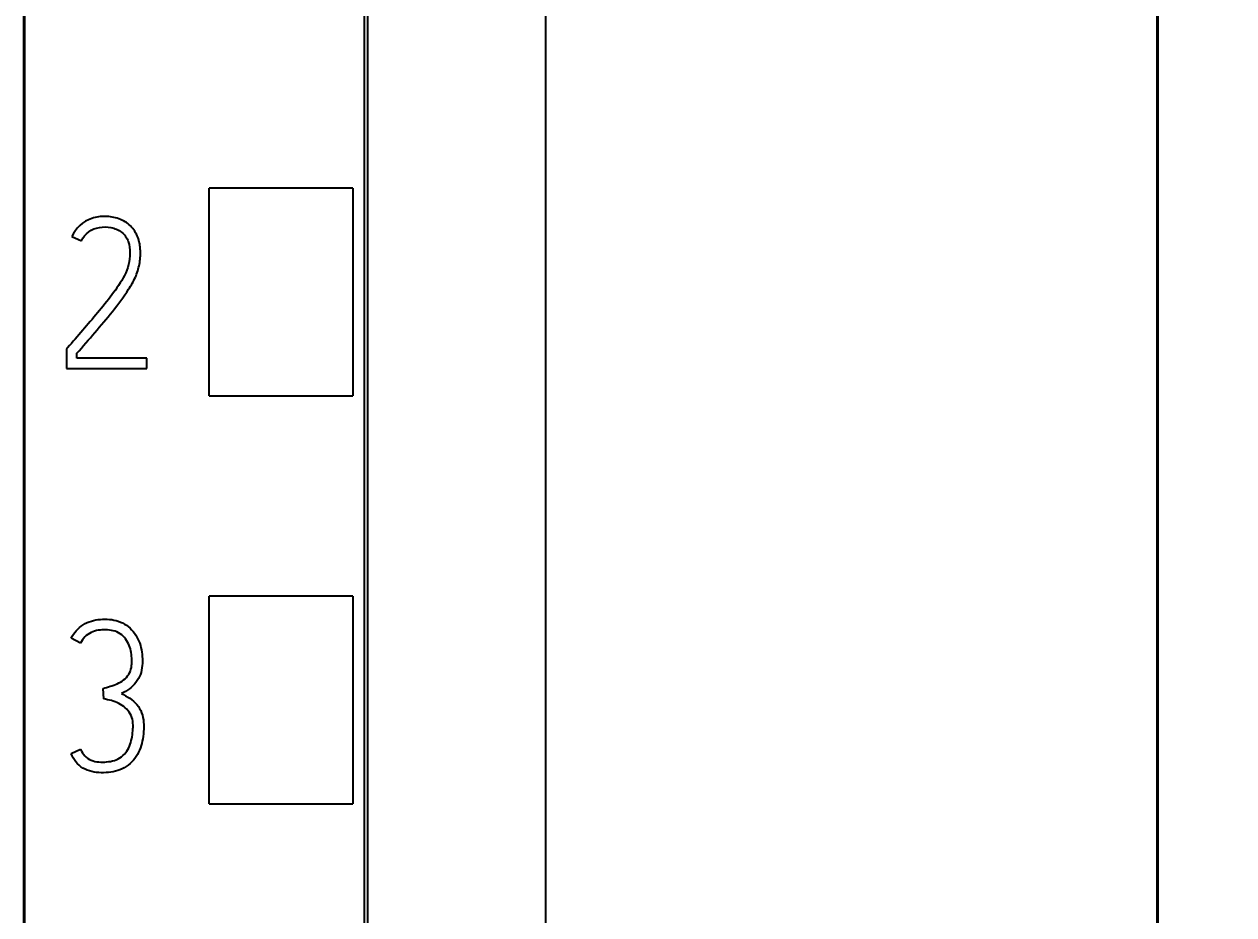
# Model space of a CAD drawing. Header units: millimetres. Extents: x 6750 to 121550, y -28210 to 66060.
# Drawn here: x 34314.5 to 34458.3, y 57859.1 to 57964.9 of the extents above; entities that cross this region are included whole.
import ezdxf

# ---------------------------------------------------------------- set-up
doc = ezdxf.new("R2010")
doc.units = ezdxf.units.MM
doc.linetypes.add('SLD-Solid', pattern=[0])
doc.layers.add('10000_FRONT', color=7, linetype='Continuous')
doc.layers.add('DN.1. NET LIEN MANH', color=7, linetype='Continuous', lineweight=40)
doc.styles.add('style1', font='times.ttf', dxfattribs={"height": 50})
doc.dimstyles.new('Dim-1', dxfattribs={"dimtxt": 50, "dimasz": 1, "dimexe": 0.2, "dimexo": 0.625, "dimtad": 1, "dimdec": 0, "dimtxsty": 'style1', "dimcen": 2.5, "dimclrd": 256, "dimazin": 3, "dimtfac": 1, "dimtdec": 0, "dimtix": 1, "dimtmove": 2, "dimatfit": 2, "dimarcsym": 0})

# ---------------------------------------------------------------- blocks, each defined once
blk = doc.blocks.new('A$C0C6D7916')
at = {"layer": '10000_FRONT', "linetype": 'Continuous'}
blk.add_line((0, 0), (0, 117.137), dxfattribs=at)
blk = doc.blocks.new('A$C039E768D')
at = {"color": 7, "linetype": 'SLD-Solid', "lineweight": 25}
for p, q in [((-10.65, 46.475), (-12.55, 46.475)), ((-14.369, 45.835), (-14.242, 45.777)), ((-14.425, 44.362), (-14.441, 44.342)), ((-14.441, 44.342), (-14.441, 44.087)), ((-14.303, 44.226), (-14.303, 44.289)), ((-13.376, 44.226), (-14.303, 44.226)), ((-13.376, 44.087), (-13.376, 44.226)), ((-14.441, 44.087), (-13.376, 44.087)), ((-12.55, 43.725), (-10.65, 43.725)), ((-10.65, 41.075), (-12.55, 41.075)), ((-14.253, 40.455), (-14.378, 40.518)), ((-13.948, 39.715), (-13.956, 39.853)), ((-14.38, 38.991), (-14.253, 39.049)), ((-12.55, 38.325), (-10.65, 38.325))]:
    blk.add_line(p, q, dxfattribs=at)
for points in [[(-15, 0), (-15, 20.382), (-15, 40.727), (-15, 60.997)], [(-10.456, 58.373), (-10.456, 44.18), (-10.456, 29.952), (-10.456, 15.7)], [(-12.55, 43.725), (-12.55, 44.642), (-12.55, 45.558), (-12.55, 46.475)], [(-10.65, 46.475), (-10.65, 45.558), (-10.65, 44.642), (-10.65, 43.725)], [(-12.55, 38.325), (-12.55, 39.242), (-12.55, 40.158), (-12.55, 41.075)], [(-10.65, 41.075), (-10.65, 40.158), (-10.65, 39.242), (-10.65, 38.325)]]:
    blk.add_open_spline(points, degree=3, dxfattribs=at)
for points, knots in [([(-10.5, 58.786), (-10.5, 55.742), (-10.5, 46.172), (-10.5, 32.002), (-10.5, 20.675), (-10.5, 15.891), (-10.5, 15.7)], [0.1020326, 0.1020326, 0.1020326, 0.1020326, 0.1666156, 0.3049644, 0.4020326, 0.4060597, 0.4060597, 0.4060597, 0.4060597]), ([(-8.1, 55.124), (-8.1, 53.3), (-8.1, 44.949), (-8.1, 32.002), (-8.1, 20.675), (-8.1, 15.891), (-8.1, 15.7)], [0.1279226, 0.1279226, 0.1279226, 0.1279226, 0.1666156, 0.3049644, 0.4020326, 0.4060597, 0.4060597, 0.4060597, 0.4060597]), ([(-14.242, 45.777), (-14.198, 45.871), (-14.107, 45.939), (-13.953, 45.963), (-13.902, 45.962), (-13.8, 45.943), (-13.75, 45.923), (-13.67, 45.859), (-13.64, 45.815), (-13.606, 45.717), (-13.601, 45.666), (-13.601, 45.511), (-13.626, 45.409), (-13.719, 45.229), (-13.778, 45.145), (-13.899, 44.982), (-13.963, 44.903), (-14.159, 44.669), (-14.292, 44.516), (-14.425, 44.362)], [0, 0, 0, 0, 0.125, 0.125, 0.1875, 0.1875, 0.25, 0.25, 0.3125, 0.3125, 0.375, 0.375, 0.5, 0.5, 0.625, 0.625, 0.75, 0.75, 1, 1, 1, 1]), ([(-14.303, 44.289), (-14.144, 44.473), (-13.984, 44.655), (-13.756, 44.938), (-13.684, 45.036), (-13.584, 45.187), (-13.553, 45.24), (-13.504, 45.35), (-13.487, 45.408), (-13.464, 45.526), (-13.459, 45.587), (-13.464, 45.706), (-13.474, 45.767), (-13.517, 45.88), (-13.55, 45.932), (-13.637, 46.017), (-13.69, 46.049), (-13.806, 46.09), (-13.866, 46.099), (-13.988, 46.101), (-14.048, 46.093), (-14.222, 46.035), (-14.317, 45.946), (-14.369, 45.835)], [0, 0, 0, 0, 0.25, 0.25, 0.375, 0.375, 0.4375, 0.4375, 0.5, 0.5, 0.5625, 0.5625, 0.625, 0.625, 0.6875, 0.6875, 0.75, 0.75, 0.8125, 0.8125, 0.875, 0.875, 1, 1, 1, 1]), ([(-14.378, 40.518), (-14.341, 40.59), (-14.288, 40.654), (-14.153, 40.739), (-14.072, 40.761), (-13.912, 40.774), (-13.83, 40.769), (-13.678, 40.718), (-13.609, 40.671), (-13.507, 40.547), (-13.472, 40.472), (-13.436, 40.317), (-13.432, 40.235), (-13.441, 40.116), (-13.448, 40.076), (-13.476, 40), (-13.496, 39.965), (-13.571, 39.869), (-13.638, 39.821), (-13.713, 39.787)], [0, 0, 0, 0, 0.125, 0.125, 0.25, 0.25, 0.375, 0.375, 0.5, 0.5, 0.625, 0.625, 0.75, 0.75, 0.8125, 0.8125, 0.875, 0.875, 1, 1, 1, 1]), ([(-13.956, 39.853), (-13.924, 39.862), (-13.893, 39.872), (-13.83, 39.892), (-13.798, 39.902), (-13.708, 39.943), (-13.653, 39.984), (-13.599, 40.067), (-13.587, 40.099), (-13.576, 40.164), (-13.575, 40.197), (-13.577, 40.296), (-13.585, 40.362), (-13.634, 40.485), (-13.674, 40.541), (-13.786, 40.615), (-13.854, 40.628), (-13.987, 40.632), (-14.055, 40.623), (-14.176, 40.566), (-14.223, 40.515), (-14.253, 40.455)], [0, 0, 0, 0, 0.0625, 0.0625, 0.125, 0.125, 0.25, 0.25, 0.3125, 0.3125, 0.375, 0.375, 0.5, 0.5, 0.625, 0.625, 0.75, 0.75, 0.875, 0.875, 1, 1, 1, 1]), ([(-13.713, 39.787), (-13.675, 39.767), (-13.639, 39.746), (-13.568, 39.7), (-13.535, 39.672), (-13.454, 39.576), (-13.425, 39.491), (-13.413, 39.325), (-13.42, 39.24), (-13.454, 39.076), (-13.485, 38.996), (-13.584, 38.861), (-13.654, 38.808), (-13.811, 38.747), (-13.896, 38.737), (-14.064, 38.74), (-14.15, 38.758), (-14.258, 38.822), (-14.291, 38.849), (-14.343, 38.915), (-14.363, 38.952), (-14.38, 38.991)], [0, 0, 0, 0, 0.0625, 0.0625, 0.125, 0.125, 0.25, 0.25, 0.375, 0.375, 0.5, 0.5, 0.625, 0.625, 0.75, 0.75, 0.875, 0.875, 0.9375, 0.9375, 1, 1, 1, 1]), ([(-14.253, 39.049), (-14.239, 39.017), (-14.221, 38.988), (-14.174, 38.937), (-14.145, 38.917), (-14.048, 38.878), (-13.977, 38.876), (-13.84, 38.888), (-13.769, 38.907), (-13.657, 38.989), (-13.619, 39.05), (-13.574, 39.181), (-13.564, 39.249), (-13.558, 39.352), (-13.558, 39.387), (-13.568, 39.455), (-13.579, 39.489), (-13.631, 39.578), (-13.687, 39.625), (-13.811, 39.686), (-13.879, 39.703), (-13.948, 39.715)], [0, 0, 0, 0, 0.0625, 0.0625, 0.125, 0.125, 0.25, 0.25, 0.375, 0.375, 0.5, 0.5, 0.625, 0.625, 0.6875, 0.6875, 0.75, 0.75, 0.875, 0.875, 1, 1, 1, 1])]:
    blk.add_open_spline(points, degree=3, knots=knots, dxfattribs=at)
at = {"layer": 'DN.1. NET LIEN MANH'}
blk.add_lwpolyline([(0, 73.2), (0, 0)], dxfattribs=at)
blk = doc.blocks.new('A$C00790B90')
at = {"layer": 'DN.1. NET LIEN MANH'}
blk.add_lwpolyline([(0, 115), (0, 0), (15, 0), (15, 115)], close=True, dxfattribs=at)
blk.add_blockref('A$C039E768D', (15, 41.8), dxfattribs=at)
blk = doc.blocks.new('*D139')
at = {"color": 0, "lineweight": -2, "transparency": 16777216}
for p, q in [((34449.24, 58185.47), (34822.76, 58185.47)), ((34449.24, 57152.62), (34822.76, 57152.62))]:
    blk.add_line(p, q, dxfattribs=at)
at = {"lineweight": -2, "transparency": 16777216}
blk.add_line((34822.56, 58184.47), (34822.56, 57153.62), dxfattribs=at)
at = {"transparency": 16777216}
for points in [[(34822.39, 58184.47), (34822.73, 58184.47), (34822.56, 58185.47)], [(34822.39, 57153.62), (34822.73, 57153.62), (34822.56, 57152.62)]]:
    blk.add_solid(points, dxfattribs=at)
at = {"layer": 'Defpoints', "color": 0, "transparency": 16777216}
for p in [(34449.18, 58185.47), (34449.18, 57152.62), (34822.56, 57152.62)]:
    blk.add_point(p, dxfattribs=at)
at = {"color": 0, "transparency": 16777216, "insert": (34797.04, 57669.05), "char_height": 50, "attachment_point": 5, "rotation": 90, "style": 'style1'}
blk.add_mtext('1033', dxfattribs=at)

msp = doc.modelspace()

# ---------------------------------------------------------------- block references
at = {"layer": 'DN.1. NET LIEN MANH', "xscale": 8.981300112304329, "yscale": 8.981300112304329, "zscale": 8.981300112304329}
for name, p in [('A$C0C6D7916', (34314.458, 57133.431)), ('A$C00790B90', (34314.458, 57152.624))]:
    msp.add_blockref(name, p, dxfattribs=at)

# ---------------------------------------------------------------- dimensions: what is measured, and where the dimension line sits
dim = msp.add_linear_dim(base=(34822.559, 57152.624), p1=(34449.177, 58185.473), p2=(34449.177, 57152.624), angle=90, dimstyle='Dim-1')
dim.commit()
dim.dimension.update_dxf_attribs({"geometry": '*D139', "text_midpoint": (34797.037, 57669.048)})

doc.saveas('drawing.dxf')
